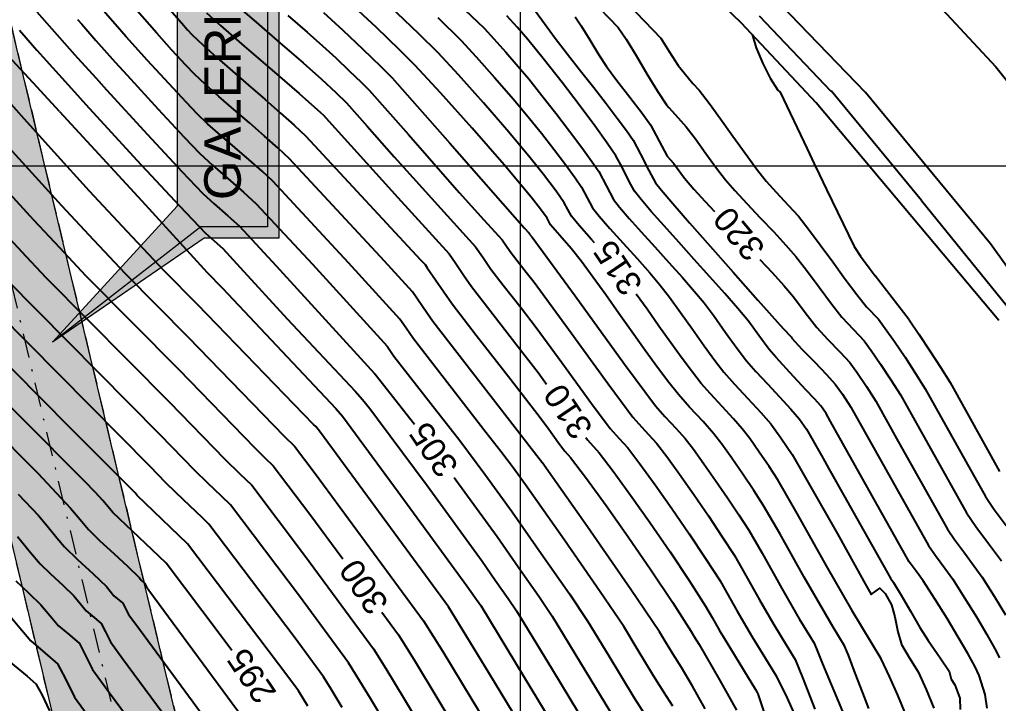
# Model space of a CAD drawing. Extents: x 62300 to 62842, y 108162 to 108787.
# Drawn here: x 62474.3 to 62524.6, y 108572.3 to 108607.5 of the extents above; entities that cross this region are included whole.
import ezdxf
from ezdxf.enums import TextEntityAlignment as Align

# ---------------------------------------------------------------- set-up
doc = ezdxf.new("R2010")
doc.units = 0
doc.header["$LTSCALE"] = 0.999985
doc.header["$MEASUREMENT"] = 0
for name, pattern in [('NASCOSTA', [9.525, 6.35, -3.175]), ('TRATTEGGIATA', [0.75, 0.5, -0.25]), ('TRATTOPUNTO2', [0.5, 0.25, -0.125, 0, -0.125])]:
    doc.linetypes.add(name, pattern=pattern)
for name, color, linetype in [('Bâti', 7, 'Continuous'), ('coordinate', 2, 'Continuous'), ('curve livello 1m', 2, 'Continuous'), ('curve livello 5m', 7, 'Continuous'), ('LIN010TR', 2, 'NASCOSTA'), ('LIN018CO', 6, 'Continuous'), ('LIN025CO', 7, 'Continuous'), ('LINCOLO-ROSSO-025', 10, 'Continuous'), ('Strade', 7, 'Continuous'), ('TEXT035', 1, 'Continuous'), ('TRATTCOLO-32', 255, 'Continuous')]:
    doc.layers.add(name, color=color, linetype=linetype)
doc.layers.add('Colori bordi', color=5, linetype='Continuous', plot=False)
doc.styles.add('ARIAL', font='arial.ttf')

# ---------------------------------------------------------------- blocks, each defined once
blk = doc.blocks.new('CONTORNO')
at = {"layer": 'Colori bordi', "lineweight": 0, "ltscale": 2, "flags": 128}
for points in [[(-22.578, 81.44), (16.586, -82.868), (15.866, -82.007), (19.27, -96.287), (18.407, -96.98), (19.153, -100.108)], [(28.44, -103.877), (26.165, -94.334), (26.165, -94.334), (25.446, -93.474), (-6.877, 42.135)]]:
    blk.add_lwpolyline(points, dxfattribs=at)

msp = doc.modelspace()

# ---------------------------------------------------------------- hatches: boundary and pattern name
at = {"layer": 'LIN018CO', "linetype": 'Continuous', "lineweight": 0}
msp.add_hatch(color=256, dxfattribs=at).paths.add_polyline_path([(62487.588, 108630.5), (62487.006, 108630.5), (62487.006, 108596.848), (62483.566, 108596.848), (62475.943, 108590.917), (62483.745, 108596.266), (62487.588, 108596.266)])
at = {"layer": 'LINCOLO-ROSSO-025', "linetype": 'Continuous', "lineweight": 0}
msp.add_hatch(color=256, dxfattribs=at).paths.add_polyline_path([(62469.347, 108625.982), (62463.354, 108624.554), (62482.936, 108542.4), (62482.217, 108543.261), (62485.62, 108528.981), (62484.758, 108528.288), (62485.503, 108525.16), (62493.401, 108518.757), (62496.282, 108519.444), (62494.79, 108521.391), (62492.516, 108530.934), (62491.797, 108531.794)])
at = {"layer": 'TRATTCOLO-32', "linetype": 'Continuous', "lineweight": 0}
msp.add_hatch(color=256, dxfattribs=at).paths.add_polyline_path([(62482.371, 108597.934), (62475.943, 108590.917), (62483.566, 108596.848), (62487.006, 108596.848), (62487.006, 108631.083), (62482.371, 108631.083)])

# ---------------------------------------------------------------- linework, layer by layer
at = {"layer": 'Bâti', "linetype": 'Continuous'}
for p, q in [((62507.675, 108610.933), (62511.379, 108607.341)), ((62512.298, 108607.717), (62515.977, 108603.84)), ((62515.231, 108603.235), (62511.379, 108607.341)), ((62520.642, 108598.213), (62515.989, 108603.848)), ((62524.618, 108592.042), (62515.231, 108603.235)), ((62520.635, 108598.208), (62525.27, 108592.494))]:
    msp.add_line(p, q, dxfattribs=at)
at = {"layer": 'coordinate', "linetype": 'Continuous', "lineweight": 0}
for p, q in [((62500, 108694.377), (62500, 108403.974)), ((62447.744, 108600), (62587, 108600))]:
    msp.add_line(p, q, dxfattribs=at)
at = {"layer": 'curve livello 1m'}
for p, q in [((62475.143, 108605.949), (62477.082, 108603.798)), ((62476.306, 108602.796), (62475.143, 108604.06)), ((62520.001, 108592.062), (62518.264, 108594.332))]:
    msp.add_line(p, q, dxfattribs=at)
at = {"layer": 'curve livello 1m', "flags": 128}
for points in [[(62490.181, 108614.651), (62498.14, 108607.08), (62498.645, 108606.535), (62499.268, 108605.836), (62499.902, 108605.105), (62500.439, 108604.464), (62501.12, 108603.616), (62501.835, 108602.701), (62502.535, 108601.786), (62503.169, 108600.937), (62503.687, 108600.22), (62504.04, 108599.702), (62504.432, 108598.956), (62504.802, 108598.261), (62505.115, 108597.861), (62505.606, 108597.288), (62506.226, 108596.591), (62506.922, 108595.819), (62507.645, 108595.02), (62508.343, 108594.241), (62508.965, 108593.531), (62509.461, 108592.939), (62509.97, 108592.261), (62510.568, 108591.424), (62511.156, 108590.601), (62511.638, 108589.965), (62512.114, 108589.419), (62512.712, 108588.774), (62513.345, 108588.101), (62513.925, 108587.474), (62514.363, 108586.965), (62514.726, 108586.442), (62515.5, 108585.083), (62515.95, 108584.282), (62517.318, 108581.846), (62519.038, 108578.784), (62519.208, 108578.548), (62519.599, 108577.909), (62520.077, 108577.085), (62520.563, 108576.246), (62520.977, 108575.563), (62521.593, 108574.686), (62522.067, 108573.999), (62522.174, 108573.575), (62522.352, 108573.28), (62522.618, 108572.596), (62522.637, 108572.024)], [(62479.176, 108611.267), (62482.597, 108607.329), (62482.884, 108606.998), (62483.106, 108606.756), (62483.694, 108606.2), (62484.404, 108605.562), (62485.196, 108604.869), (62486.03, 108604.147), (62486.865, 108603.424), (62487.663, 108602.726), (62488.381, 108602.081), (62488.982, 108601.515), (62494.879, 108595.165), (62495.105, 108594.918), (62495.223, 108594.746), (62496.499, 108592.889), (62497.738, 108591.273), (62499.517, 108588.997), (62501.031, 108587.036), (62501.471, 108586.436), (62501.977, 108585.738), (62502.295, 108585.31), (62502.595, 108584.979), (62503.409, 108583.911), (62504.425, 108582.509), (62505.558, 108580.896), (62506.721, 108579.198), (62507.828, 108577.538), (62508.794, 108576.041), (62508.911, 108575.835), (62508.937, 108575.792), (62509.203, 108575.357), (62510.251, 108573.548), (62511.133, 108571.979)], [(62502.961, 108611.019), (62507.24, 108606.558), (62507.666, 108605.883), (62508.123, 108605.149), (62508.427, 108604.773), (62508.886, 108604.232), (62509.205, 108603.881), (62509.718, 108603.219), (62510.309, 108602.409), (62510.938, 108601.527), (62511.565, 108600.648), (62512.15, 108599.847), (62512.654, 108599.2), (62513.159, 108598.639), (62513.787, 108597.977), (62514.309, 108597.4), (62514.832, 108596.739), (62515.437, 108595.929), (62516.082, 108595.047), (62516.723, 108594.171), (62517.317, 108593.378), (62517.82, 108592.746), (62518.427, 108592.102), (62518.78, 108591.628), (62519.255, 108590.947), (62519.793, 108590.146), (62520.338, 108589.309), (62520.832, 108588.523), (62522.92, 108584.778), (62523.927, 108582.985), (62524.386, 108582.318), (62524.997, 108581.484)], [(62502.128, 108610.141), (62505.033, 108607.112), (62505.446, 108606.508), (62505.96, 108605.669), (62506.517, 108604.734), (62507.059, 108603.843), (62507.529, 108603.134), (62507.647, 108602.993), (62508.129, 108602.463), (62508.543, 108602.006), (62509.01, 108601.392), (62509.553, 108600.634), (62510.093, 108599.88), (62510.553, 108599.278), (62511.042, 108598.717), (62511.661, 108598.049), (62512.348, 108597.324), (62513.039, 108596.594), (62513.671, 108595.913), (62514.183, 108595.33), (62514.732, 108594.624), (62515.373, 108593.751), (62516.008, 108592.886), (62516.54, 108592.206), (62517.136, 108591.576), (62517.687, 108590.988), (62518.047, 108590.5), (62518.537, 108589.786), (62519.07, 108588.978), (62519.558, 108588.205), (62521.182, 108585.291), (62522.949, 108582.145), (62523.437, 108581.443), (62524.088, 108580.563), (62524.752, 108579.666)], [(62479.176, 108607.279), (62478.797, 108607.715), (62477.715, 108608.974), (62477.237, 108609.516)], [(62509.52, 108572.06), (62508.859, 108573.218), (62508.292, 108574.182), (62508.292, 108574.182), (62507.85, 108574.88), (62507.474, 108575.501), (62507.163, 108576.014), (62507.163, 108576.014), (62505.689, 108578.198), (62503.455, 108581.424), (62501.13, 108584.723), (62501.13, 108584.723), (62501.119, 108584.737), (62501.113, 108584.745), (62500.984, 108584.911), (62495.502, 108591.991), (62495.204, 108592.425), (62494.456, 108593.514), (62493.023, 108595.086), (62488.126, 108600.359), (62487.547, 108600.902), (62486.847, 108601.527), (62486.073, 108602.2), (62485.277, 108602.888), (62484.507, 108603.559), (62483.814, 108604.177), (62483.247, 108604.711), (62483.247, 108604.711), (62482.808, 108605.173), (62482.091, 108605.953), (62481.311, 108606.816), (62481.311, 108606.816), (62479.176, 108609.273)], [(62485.379, 108608.284), (62486.417, 108607.383), (62487.645, 108606.326), (62488.842, 108605.291), (62489.784, 108604.456), (62490.514, 108603.775), (62491.059, 108603.244), (62492.125, 108602.034), (62493.514, 108600.451), (62495.926, 108597.796), (62497.707, 108595.826), (62498.071, 108595.3), (62498.492, 108594.684), (62499.128, 108593.854), (62500.042, 108592.686), (62500.819, 108591.679), (62502.146, 108589.87), (62503.674, 108587.763), (62504.63, 108586.474), (62505.094, 108585.965), (62505.537, 108585.476), (62506.159, 108584.659), (62506.936, 108583.587), (62507.802, 108582.354), (62508.692, 108581.055), (62509.539, 108579.786), (62510.277, 108578.641), (62510.634, 108578.024), (62511.167, 108577.076), (62511.632, 108576.263), (62511.937, 108575.764), (62513.17, 108573.744), (62513.725, 108572.595), (62514.242, 108571.46)], [(62517.936, 108572.072), (62517.619, 108572.881), (62517.232, 108573.897), (62516.884, 108574.807), (62516.684, 108575.301), (62516.684, 108575.301), (62516.104, 108576.264), (62515.712, 108576.905), (62514.612, 108578.832), (62513.347, 108581.079), (62512.501, 108582.541), (62512.501, 108582.541), (62512.016, 108583.291), (62511.457, 108584.122), (62510.886, 108584.946), (62510.363, 108585.675), (62509.95, 108586.221), (62509.95, 108586.221), (62509.407, 108586.832), (62508.712, 108587.573), (62508.134, 108588.22), (62508.134, 108588.22), (62507.642, 108588.848), (62507.068, 108589.619), (62506.436, 108590.493), (62505.767, 108591.432), (62505.082, 108592.397), (62504.403, 108593.349), (62503.753, 108594.251), (62503.152, 108595.063), (62502.622, 108595.747), (62502.622, 108595.747), (62502.042, 108596.405), (62501.558, 108596.964), (62501.558, 108596.964), (62501.383, 108597.293), (62501.039, 108597.769), (62500.56, 108598.382), (62500.56, 108598.382), (62499.169, 108600.042), (62497.525, 108601.937), (62495.909, 108603.75), (62494.6, 108605.162), (62494.6, 108605.162), (62493.796, 108605.962), (62492.606, 108607.106), (62491.246, 108608.387)], [(62488.054, 108607.727), (62489.051, 108606.865), (62489.835, 108606.17), (62490.51, 108605.546), (62491.211, 108604.886), (62491.825, 108604.296), (62492.239, 108603.883), (62494.25, 108601.602), (62496.869, 108598.617), (62496.869, 108598.617), (62498.138, 108597.219), (62499.076, 108596.183), (62499.489, 108595.582), (62499.824, 108595.145), (62500.304, 108594.53), (62500.714, 108594), (62502.484, 108591.586), (62504.522, 108588.775), (62505.798, 108587.056), (62506.416, 108586.377), (62507.008, 108585.724), (62507.534, 108585.033), (62508.192, 108584.126), (62508.925, 108583.083), (62509.677, 108581.984), (62510.394, 108580.91), (62511.018, 108579.941), (62511.538, 108579.042), (62512.315, 108577.661), (62512.992, 108576.477), (62513.436, 108575.749), (62514.148, 108574.584), (62514.517, 108573.673), (62515.154, 108572.042)], [(62489.886, 108607.883), (62490.878, 108606.967), (62491.908, 108605.996), (62492.811, 108605.129), (62493.419, 108604.522), (62496.374, 108601.169), (62500.224, 108596.783), (62500.444, 108596.539), (62500.485, 108596.479), (62500.608, 108596.321), (62502.822, 108593.303), (62505.37, 108589.788), (62506.966, 108587.638), (62507.447, 108587.099), (62508.027, 108586.482), (62508.479, 108585.972), (62508.91, 108585.407), (62509.447, 108584.665), (62510.047, 108583.811), (62510.663, 108582.912), (62511.249, 108582.034), (62511.76, 108581.241), (62512.442, 108580.061), (62513.464, 108578.246), (62514.352, 108576.691), (62514.936, 108575.735), (62515.126, 108575.424), (62515.306, 108574.972), (62515.543, 108574.371), (62516.583, 108571.922)], [(62524.012, 108572.087), (62523.921, 108572.79), (62523.613, 108573.77), (62523.613, 108573.77), (62523.397, 108574.213), (62523.022, 108574.895), (62522.527, 108575.745), (62521.953, 108576.698), (62521.339, 108577.685), (62520.726, 108578.639), (62520.726, 108578.639), (62520.363, 108579.142), (62520.015, 108579.625), (62520.015, 108579.625), (62515.968, 108586.831), (62515.735, 108587.249), (62515.467, 108587.648), (62515.139, 108587.997), (62514.693, 108588.469), (62514.693, 108588.469), (62513.871, 108589.363), (62513.172, 108590.133), (62512.806, 108590.547), (62512.806, 108590.547), (62512.282, 108591.261), (62511.74, 108592.003), (62511.74, 108592.003), (62511.195, 108592.657), (62510.519, 108593.432), (62509.757, 108594.287), (62508.953, 108595.178), (62508.152, 108596.063), (62507.4, 108596.9), (62506.741, 108597.646), (62506.221, 108598.258), (62505.884, 108598.694), (62505.884, 108598.694), (62505.591, 108599.221), (62505.244, 108599.92), (62504.926, 108600.504), (62504.926, 108600.504), (62504.482, 108601.156), (62503.831, 108602.058), (62503.033, 108603.125), (62502.154, 108604.275), (62501.255, 108605.425), (62500.399, 108606.492), (62500.399, 108606.492), (62499.849, 108607.135), (62499.32, 108607.719)], [(62500.786, 108607.953), (62501.245, 108607.314), (62501.807, 108606.565), (62502.44, 108605.742), (62503.109, 108604.883), (62503.781, 108604.023), (62504.421, 108603.199), (62504.995, 108602.447), (62505.47, 108601.805), (62505.811, 108601.307), (62506.194, 108600.603), (62506.612, 108599.762), (62506.966, 108599.127), (62507.256, 108598.764), (62507.858, 108598.055), (62508.714, 108597.067), (62509.766, 108595.866), (62510.956, 108594.515), (62512.229, 108593.082), (62513.525, 108591.631), (62513.931, 108591.19), (62513.978, 108591.127), (62514.491, 108590.567), (62515.137, 108589.902), (62515.761, 108589.258), (62516.207, 108588.761), (62516.571, 108588.246), (62517.009, 108587.568), (62517.706, 108586.318), (62520.993, 108580.465), (62521.366, 108579.937), (62521.846, 108579.29), (62522.244, 108578.731), (62522.858, 108577.772), (62523.463, 108576.79), (62524.002, 108575.881), (62524.416, 108575.143), (62524.648, 108574.674)], [(62477.237, 108607.52), (62477.447, 108607.276), (62478.166, 108606.45), (62479.176, 108605.329)], [(62507.846, 108572.194), (62507.39, 108572.915), (62506.859, 108573.751), (62506.859, 108573.751), (62506.02, 108575.139), (62505.324, 108576.284), (62505.324, 108576.284), (62504.111, 108578.082), (62502.271, 108580.738), (62500.357, 108583.455), (62499.649, 108584.432), (62499.006, 108585.299), (62499.006, 108585.299), (62498.254, 108586.252), (62494.506, 108591.093), (62494.13, 108591.642), (62493.806, 108592.111), (62493.806, 108592.111), (62491.167, 108595.007), (62487.27, 108599.203), (62486.723, 108599.714), (62486.052, 108600.308), (62485.32, 108600.942), (62484.59, 108601.574), (62483.925, 108602.163), (62483.388, 108602.666), (62483.388, 108602.666), (62482.832, 108603.246), (62481.924, 108604.224), (62480.836, 108605.415), (62479.738, 108606.633), (62479.738, 108606.633), (62479.176, 108607.279)], [(62495.767, 108607.628), (62496.96, 108606.44), (62497.733, 108605.607), (62498.687, 108604.536), (62499.658, 108603.417), (62500.479, 108602.437), (62501.091, 108601.673), (62501.728, 108600.852), (62502.327, 108600.06), (62502.824, 108599.38), (62503.154, 108598.899), (62503.446, 108598.345), (62503.721, 108597.829), (62504.062, 108597.402), (62504.616, 108596.769), (62505.296, 108596.015), (62506.009, 108595.224), (62506.668, 108594.483), (62507.181, 108593.875), (62507.672, 108593.232), (62508.244, 108592.444), (62508.854, 108591.587), (62509.457, 108590.74), (62510.01, 108589.979), (62510.47, 108589.383), (62511.019, 108588.761), (62511.707, 108588.024), (62512.382, 108587.301), (62512.892, 108586.717), (62513.414, 108585.997), (62513.984, 108585.141), (62516.312, 108581.056), (62517.666, 108578.645), (62518.06, 108577.944), (62518.493, 108578.266), (62518.764, 108577.983), (62519.092, 108577.404), (62519.269, 108576.793), (62519.428, 108576.019), (62519.609, 108575.371), (62520.012, 108574.695), (62520.463, 108573.954), (62520.88, 108573.044), (62521.271, 108572.09)], [(62474.242, 108606.982), (62474.584, 108606.589), (62475.021, 108606.085), (62475.143, 108605.949)], [(62511.936, 108606.747), (62512.145, 108606.059), (62512.474, 108605.265), (62512.862, 108604.497), (62513.247, 108603.891), (62513.367, 108603.788), (62514.761, 108600.876), (62515.127, 108600.102), (62515.393, 108599.537), (62515.756, 108598.77), (62517.171, 108595.843), (62517.506, 108595.347), (62517.999, 108594.676), (62518.264, 108594.332)], [(62473.448, 108605.902), (62475.143, 108604.06)], [(62479.176, 108605.329), (62479.778, 108604.661), (62481.377, 108602.911), (62482.711, 108601.473), (62483.529, 108600.621), (62484.166, 108600.034), (62484.965, 108599.339), (62485.767, 108598.642), (62486.414, 108598.047), (62489.31, 108594.928), (62493.157, 108590.708), (62493.509, 108590.195), (62495.396, 108587.759), (62496.893, 108585.86), (62498.173, 108584.134), (62499.583, 108582.186), (62499.583, 108582.186), (62501.087, 108580.052), (62502.532, 108577.966), (62503.485, 108576.554), (62504.565, 108574.777), (62505.868, 108572.623), (62506.692, 108571.325)], [(62501.905, 108568.109), (62498.386, 108573.913), (62496.317, 108577.298), (62489.726, 108586.268), (62489.494, 108586.575), (62489.376, 108586.688), (62483.402, 108592.854), (62481.7, 108594.575), (62479.779, 108596.617), (62477.852, 108598.696), (62476.042, 108600.673), (62474.479, 108602.409), (62473.287, 108603.764)], [(62477.082, 108603.798), (62477.663, 108603.153), (62480.284, 108600.284), (62482.471, 108597.928), (62483.811, 108596.53), (62484.255, 108596.134), (62484.703, 108595.735), (62485.598, 108594.771), (62488.009, 108592.125), (62489.907, 108590.112), (62491.516, 108588.4), (62491.884, 108587.975), (62492.259, 108587.507), (62492.666, 108586.983), (62495.222, 108583.537), (62498.037, 108579.65), (62498.719, 108578.681), (62499.375, 108577.735), (62499.808, 108577.093), (62501.656, 108574.052), (62503.886, 108570.366)], [(62476.306, 108602.796), (62480.546, 108598.188), (62483.724, 108594.688), (62483.886, 108594.525), (62484.682, 108593.703), (62490.52, 108587.502), (62490.86, 108587.11), (62493.727, 108583.211), (62497.264, 108578.382), (62497.673, 108577.799), (62497.969, 108577.363), (62500.201, 108573.69), (62502.896, 108569.237)], [(62473.552, 108601.104), (62474.878, 108599.632), (62476.412, 108597.956), (62478.046, 108596.193), (62479.675, 108594.462), (62482.918, 108591.184), (62487.852, 108586.091), (62488.394, 108585.57), (62489.455, 108584.165), (62495.031, 108576.578), (62496.018, 108575), (62497.505, 108572.542), (62499.099, 108569.901)], [(62473.532, 108596.476), (62474.581, 108595.345), (62475.625, 108594.235), (62481.951, 108587.843), (62484.804, 108584.897), (62485.583, 108584.151), (62486.193, 108583.561), (62488.914, 108579.959), (62492.457, 108575.137), (62493.085, 108574.134), (62494.03, 108572.572), (62495.043, 108570.893)], [(62493.016, 108571.39), (62492.293, 108572.587), (62491.619, 108573.701), (62491.171, 108574.417), (62491.171, 108574.417), (62488.643, 108577.856), (62485.093, 108582.556), (62484.655, 108582.986), (62483.915, 108583.689), (62483.281, 108584.3), (62483.281, 108584.3), (62481.467, 108586.172), (62473.6, 108594.122)], [(62489.076, 108572.193), (62488.598, 108572.976), (62488.102, 108573.65), (62482.892, 108580.547), (62480.713, 108582.644), (62480.303, 108583.034), (62480.198, 108583.16), (62480.116, 108583.247), (62480.006, 108583.363), (62476.857, 108586.512), (62469.55, 108593.895)], [(62490.847, 108572.118), (62490.277, 108573.063), (62489.884, 108573.696), (62489.884, 108573.696), (62488.373, 108575.753), (62483.993, 108581.552), (62483.642, 108581.9), (62483.01, 108582.501), (62482.312, 108583.166), (62481.757, 108583.703), (62481.757, 108583.703), (62480.983, 108584.502), (62471.575, 108594.009)], [(62520.001, 108592.062), (62520.502, 108591.326), (62521.062, 108590.483), (62521.61, 108589.635), (62522.107, 108588.842), (62524.658, 108584.265)], [(62472.646, 108586.72), (62475.184, 108584.176), (62476.154, 108583.151), (62476.879, 108582.386), (62477.366, 108581.799), (62477.804, 108581.275), (62478.381, 108580.706), (62479.101, 108580.042), (62479.822, 108579.376), (62480.401, 108578.806), (62480.53, 108578.651), (62480.683, 108578.522), (62480.779, 108578.332), (62480.903, 108578.161), (62485.721, 108571.626)], [(62474.173, 108583.104), (62475.22, 108581.999), (62475.664, 108581.47), (62476.174, 108580.844), (62476.555, 108580.395), (62477.228, 108579.743), (62478.042, 108578.994), (62478.717, 108578.34), (62479.105, 108577.875), (62479.564, 108577.486), (62479.853, 108576.914), (62480.226, 108576.402), (62484.234, 108570.966)], [(62474.141, 108580.92), (62474.807, 108580.103), (62475.306, 108579.516), (62475.843, 108578.994), (62476.494, 108578.396), (62477.034, 108577.873), (62477.368, 108577.471), (62477.681, 108577.098), (62478.094, 108576.752), (62478.445, 108576.45), (62478.67, 108576.013), (62478.928, 108575.497), (62479.549, 108574.643), (62482.746, 108570.307)], [(62469.492, 108579.366), (62469.801, 108578.99), (62470.489, 108578.144), (62471.106, 108577.397), (62471.557, 108576.878), (62471.982, 108576.474), (62472.451, 108575.921), (62472.982, 108575.261), (62473.406, 108574.768), (62473.97, 108574.282), (62474.647, 108573.741), (62475.089, 108573.341), (62475.39, 108572.79), (62475.786, 108571.952)], [(62474.056, 108578.637), (62474.702, 108578.022), (62475.35, 108577.407), (62475.819, 108576.843), (62476.256, 108576.322), (62476.835, 108575.837), (62477.327, 108575.413), (62477.641, 108574.803), (62478.002, 108574.08), (62478.872, 108572.884), (62481.259, 108569.647)]]:
    msp.add_lwpolyline(points, dxfattribs=at)
at = {"layer": 'curve livello 5m'}
msp.add_line((62475.143, 108607.927), (62477.082, 108605.726), dxfattribs=at)
at = {"layer": 'curve livello 5m', "flags": 128}
for points in [[(62503.826, 108596.035), (62503.669, 108596.21), (62503.03, 108596.923), (62502.639, 108597.396), (62502.269, 108598.096), (62501.846, 108598.696), (62501.198, 108599.553), (62500.52, 108600.409), (62499.413, 108601.729), (62498.106, 108603.237), (62496.821, 108604.678), (62495.78, 108605.801), (62494.782, 108606.795), (62493.303, 108608.216)], [(62483.864, 108607.874), (62484.592, 108607.211), (62485.803, 108606.159), (62487.237, 108604.925), (62488.634, 108603.717), (62489.734, 108602.743), (62489.734, 108602.743), (62489.879, 108602.604), (62490.16, 108602.285), (62493.714, 108598.373), (62496.339, 108595.47), (62496.339, 108595.47), (62496.655, 108595.019), (62497.104, 108594.353), (62497.496, 108593.786), (62497.496, 108593.786), (62498.433, 108592.564), (62499.779, 108590.841), (62500.925, 108589.357), (62500.925, 108589.357), (62501.361, 108588.763)], [(62502.826, 108607.666), (62503.135, 108607.202), (62503.574, 108606.483), (62504.042, 108605.714), (62504.436, 108605.1), (62504.436, 108605.1), (62504.964, 108604.386), (62505.633, 108603.525), (62506.269, 108602.704), (62506.697, 108602.11), (62506.697, 108602.11), (62507.141, 108601.265), (62507.554, 108600.49), (62507.554, 108600.49), (62507.881, 108600.131), (62508.451, 108599.357), (62508.928, 108598.802), (62509.508, 108598.161), (62509.994, 108597.64)], [(62477.082, 108605.726), (62477.237, 108605.553)], [(62477.237, 108605.553), (62478.184, 108604.503)], [(62478.184, 108604.503), (62478.721, 108603.907), (62480.831, 108601.598), (62482.591, 108599.7), (62483.67, 108598.576), (62483.67, 108598.576), (62484.255, 108598.045), (62484.966, 108597.428), (62485.559, 108596.891), (62485.559, 108596.891), (62487.454, 108594.85), (62492.508, 108589.304), (62492.513, 108589.298), (62492.537, 108589.266), (62494.565, 108586.694)], [(62473.713, 108598.592), (62474.972, 108597.216), (62476.314, 108595.769), (62477.65, 108594.348), (62477.65, 108594.348), (62482.435, 108589.513), (62486.328, 108585.494), (62486.869, 108584.975), (62487.294, 108584.565), (62487.294, 108584.565), (62489.184, 108582.062), (62490.871, 108579.768)], [(62512.329, 108595.171), (62512.958, 108594.497), (62513.556, 108593.839), (62514.057, 108593.26), (62514.057, 108593.26), (62514.664, 108592.454), (62515.259, 108591.667), (62515.259, 108591.667), (62515.805, 108591.079), (62516.461, 108590.406), (62516.947, 108589.875), (62516.947, 108589.875), (62517.313, 108589.369), (62517.808, 108588.633), (62518.284, 108587.886), (62518.284, 108587.886), (62519.444, 108585.805), (62521.971, 108581.305), (62522.346, 108580.766), (62522.846, 108580.089), (62523.356, 108579.4), (62523.762, 108578.822), (62523.762, 108578.822), (62524.376, 108577.858), (62524.962, 108576.895)], [(62519.833, 108571.767), (62519.427, 108572.751), (62519, 108573.721), (62518.573, 108574.627), (62517.082, 108577.104), (62517.073, 108577.119), (62515.76, 108579.417), (62514.251, 108582.097), (62513.243, 108583.841), (62512.8, 108584.522), (62512.292, 108585.269), (62511.803, 108585.959), (62511.421, 108586.469), (62510.975, 108586.98), (62510.384, 108587.612), (62509.782, 108588.257), (62509.302, 108588.801), (62508.855, 108589.375), (62508.329, 108590.087), (62507.749, 108590.893), (62507.139, 108591.75), (62506.525, 108592.614), (62505.972, 108593.385)], [(62485.163, 108575.061), (62484.569, 108575.866), (62481.792, 108579.542), (62481.065, 108580.242), (62479.054, 108582.154), (62478.539, 108582.773), (62478.135, 108583.199), (62477.595, 108583.769), (62474.394, 108586.978), (62470.648, 108590.689)], [(62503.372, 108586.014), (62503.463, 108585.892), (62503.463, 108585.892), (62504.066, 108585.228), (62504.784, 108584.285), (62505.681, 108583.048), (62506.68, 108581.625), (62507.706, 108580.127), (62508.684, 108578.662), (62509.536, 108577.341), (62509.536, 108577.341), (62509.871, 108576.755), (62510.271, 108576.049), (62510.271, 108576.049), (62510.437, 108575.778), (62512.109, 108573.04), (62512.189, 108572.9), (62512.228, 108572.824), (62512.561, 108571.804)], [(62496.609, 108583.955), (62496.698, 108583.836), (62498.81, 108580.918), (62498.81, 108580.918), (62499.903, 108579.367), (62500.954, 108577.85), (62501.647, 108576.824), (62501.647, 108576.824), (62503.11, 108574.415), (62504.877, 108571.494)], [(62469.492, 108581.629), (62470.241, 108580.837), (62470.717, 108580.279), (62471.292, 108579.578), (62471.886, 108578.849), (62472.418, 108578.204), (62472.807, 108577.757), (62472.807, 108577.757), (62473.236, 108577.349), (62473.666, 108576.94), (62473.666, 108576.94), (62474.269, 108576.215), (62474.831, 108575.545), (62474.831, 108575.545), (62475.575, 108574.921), (62476.208, 108574.377), (62476.208, 108574.377), (62476.613, 108573.592), (62477.076, 108572.662), (62477.076, 108572.662), (62478.195, 108571.125), (62479.771, 108568.987), (62480.245, 108568.404), (62480.463, 108568.145)], [(62492.887, 108577.024), (62493.744, 108575.858), (62494.552, 108574.567), (62495.768, 108572.557), (62497.071, 108570.397)]]:
    msp.add_lwpolyline(points, dxfattribs=at)
at = {"layer": 'LIN010TR', "linetype": 'TRATTOPUNTO2', "lineweight": 0, "ltscale": 5, "flags": 128}
msp.add_lwpolyline([(62455.145, 108672.281), (62484.936, 108547.295)], dxfattribs=at)
at = {"layer": 'LIN018CO', "linetype": 'Continuous', "lineweight": 0}
for p, q in [((62482.371, 108597.934), (62482.371, 108631.083)), ((62487.006, 108631.083), (62487.006, 108596.848)), ((62487.588, 108630.5), (62487.588, 108596.266)), ((62475.943, 108590.917), (62482.371, 108597.934)), ((62483.566, 108596.848), (62475.943, 108590.917)), ((62487.006, 108596.848), (62483.566, 108596.848)), ((62483.745, 108596.266), (62475.943, 108590.917)), ((62487.588, 108596.266), (62483.745, 108596.266))]:
    msp.add_line(p, q, dxfattribs=at)
at = {"layer": 'LIN025CO', "linetype": 'TRATTEGGIATA', "lineweight": 0, "ltscale": 2}
for p, q in [((62445.642, 108725.432), (62491.953, 108531.14)), ((62439.65, 108724.004), (62483.092, 108541.745))]:
    msp.add_line(p, q, dxfattribs=at)
at = {"layer": 'Strade', "linetype": 'Continuous', "flags": 128}
for points in [[(62465.106, 108651.13), (62472.482, 108648.147), (62479.72, 108645.041), (62486.386, 108641.764), (62486.942, 108641.252), (62487.275, 108640.665), (62488.124, 108636.948), (62488.838, 108635.257), (62490.381, 108633.547), (62495.573, 108630.227), (62503.081, 108625.033), (62510.962, 108618.738), (62518.006, 108612.044), (62524.466, 108605.084), (62530.1, 108598.06), (62534.28, 108592.248), (62535.713, 108590.207), (62537.329, 108587.882), (62542.387, 108580.75), (62547.672, 108573.468), (62554.369, 108564.095), (62559.483, 108557.245), (62561.502, 108554.718)], [(62556.907, 108550.065), (62553.964, 108553.96), (62549.12, 108560.369), (62542.669, 108569.606), (62537.389, 108577.165), (62532.362, 108584.423), (62529.353, 108588.776), (62524.187, 108595.986), (62517.766, 108603.766), (62510.975, 108610.819), (62503.339, 108617.66), (62495.918, 108623.366), (62487.456, 108628.94), (62478.832, 108633.619), (62469.806, 108637.707), (62462.179, 108640.556), (62454.459, 108642.927), (62447.181, 108644.738)]]:
    msp.add_lwpolyline(points, dxfattribs=at)

# ---------------------------------------------------------------- block references
at = {"layer": 'TRATTCOLO-32', "linetype": 'Continuous', "lineweight": 0}
msp.add_blockref('CONTORNO', (62466.351, 108625.268), dxfattribs=at)

# ---------------------------------------------------------------- texts
at = {"layer": 'coordinate', "color": 1, "style": 'ARIAL'}
for s, rotation, p in [('320', 130.1521, (62510.784, 108598.006)), ('315', 123.9617, (62504.722, 108596.302)), ('310', 123.9617, (62502.159, 108588.905)), ('305', 123.9617, (62495.246, 108586.943)), ('300', 123.9617, (62491.654, 108579.887)), ('295', 123.9617, (62485.881, 108575.304))]:
    msp.add_text(s, height=1.25, rotation=rotation, dxfattribs=at).set_placement(p, align=Align.RIGHT)
at = {"layer": 'TEXT035', "style": 'ARIAL'}
msp.add_text('GALERIE DE DECHARGE', height=1.875, rotation=90, dxfattribs=at).set_placement((62484.689, 108613.875), align=Align.MIDDLE)

doc.saveas('drawing.dxf')
